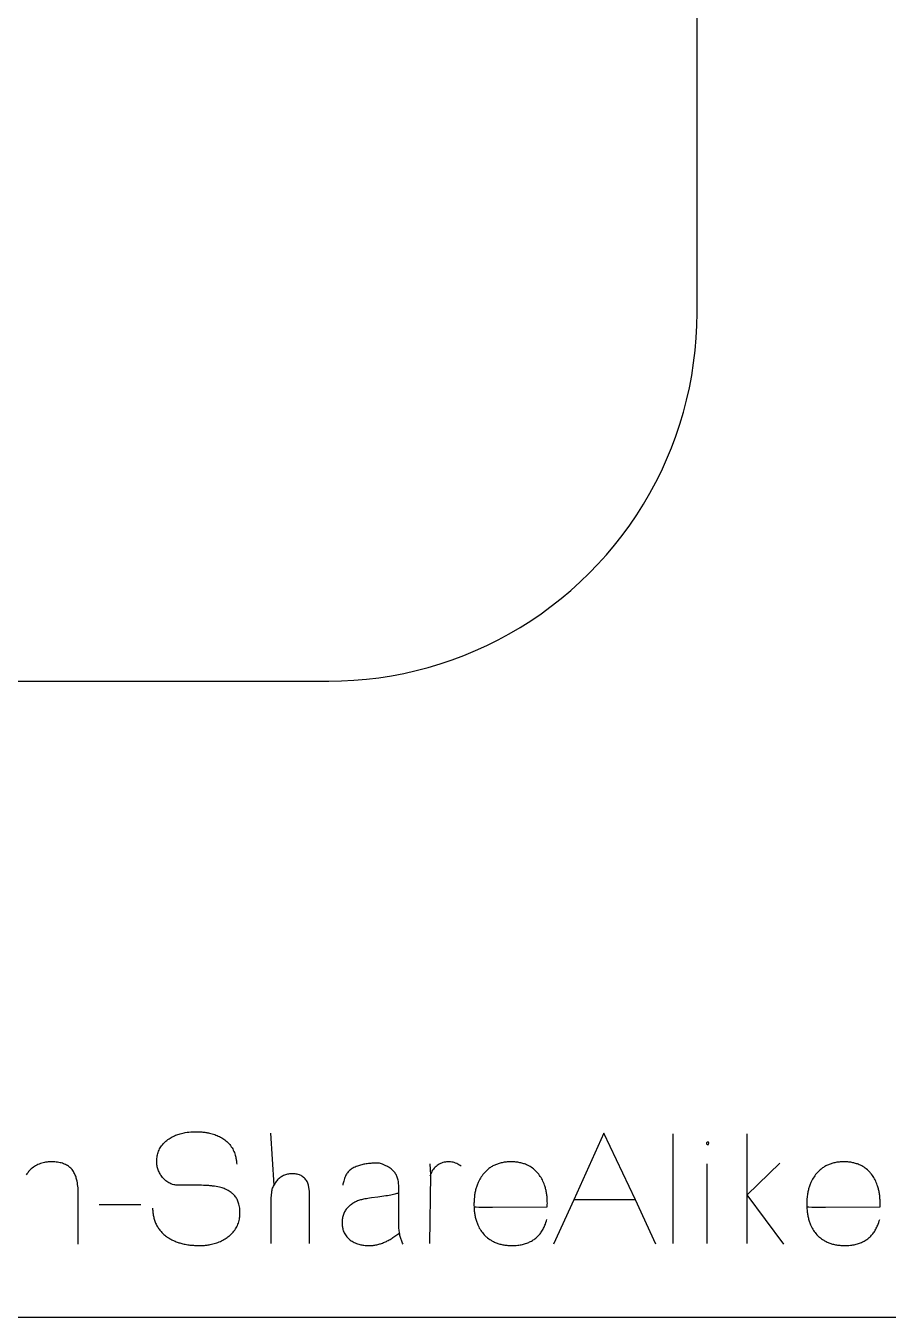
# Model space of a CAD drawing. Extents: x -180 to 180, y -71 to 71.
# Drawn here: x 111.65 to 135.07, y -70.86 to -35.8 of the extents above; entities that cross this region are included whole.
import ezdxf

# ---------------------------------------------------------------- set-up
doc = ezdxf.new("R2010")
doc.units = 0
doc.header["$MEASUREMENT"] = 0
doc.layers.get('0').update_dxf_attribs({"linetype": 'CONTINUOUS'})

msp = doc.modelspace()

# ---------------------------------------------------------------- linework, layer by layer
for p, q in [((129.877, -43.588), (129.877, -21.588)), ((129.871, -43.929), (129.877, -43.588)), ((129.854, -44.27), (129.871, -43.929)), ((129.825, -44.611), (129.854, -44.27)), ((129.784, -44.95), (129.825, -44.611)), ((129.732, -45.287), (129.784, -44.95)), ((129.668, -45.623), (129.732, -45.287)), ((129.593, -45.956), (129.668, -45.623)), ((129.506, -46.286), (129.593, -45.956)), ((129.3, -46.937), (129.408, -46.613)), ((129.408, -46.613), (129.506, -46.286)), ((129.18, -47.256), (129.3, -46.937)), ((129.049, -47.572), (129.18, -47.256)), ((128.908, -47.883), (129.049, -47.572)), ((128.756, -48.189), (128.908, -47.883)), ((128.594, -48.489), (128.756, -48.189)), ((128.421, -48.784), (128.594, -48.489)), ((128.047, -49.355), (128.239, -49.072)), ((128.239, -49.072), (128.421, -48.784)), ((127.845, -49.63), (128.047, -49.355)), ((127.634, -49.899), (127.845, -49.63)), ((127.414, -50.16), (127.634, -49.899)), ((126.948, -50.659), (127.185, -50.413)), ((127.185, -50.413), (127.414, -50.16)), ((126.703, -50.896), (126.948, -50.659)), ((126.188, -51.345), (126.449, -51.125)), ((126.449, -51.125), (126.703, -50.896)), ((125.919, -51.556), (126.188, -51.345)), ((125.362, -51.95), (125.644, -51.758)), ((125.644, -51.758), (125.919, -51.556)), ((124.778, -52.305), (125.073, -52.132)), ((125.073, -52.132), (125.362, -51.95)), ((124.172, -52.619), (124.478, -52.467)), ((124.478, -52.467), (124.778, -52.305)), ((123.226, -53.011), (123.546, -52.891)), ((123.546, -52.891), (123.861, -52.76)), ((123.861, -52.76), (124.172, -52.619)), ((122.245, -53.304), (122.575, -53.217)), ((122.575, -53.217), (122.902, -53.119)), ((122.902, -53.119), (123.226, -53.011)), ((-15.912, -53.588), (119.877, -53.588)), ((119.877, -53.588), (120.218, -53.582)), ((120.218, -53.582), (120.559, -53.565)), ((120.559, -53.565), (120.9, -53.536)), ((120.9, -53.536), (121.239, -53.495)), ((121.239, -53.495), (121.576, -53.443)), ((121.576, -53.443), (121.912, -53.379)), ((121.912, -53.379), (122.245, -53.304)), ((115.715, -65.921), (115.746, -65.909)), ((115.746, -65.909), (115.778, -65.897)), ((115.778, -65.897), (115.81, -65.886)), ((115.81, -65.886), (115.843, -65.876)), ((115.843, -65.876), (115.876, -65.867)), ((115.876, -65.867), (115.91, -65.859)), ((115.91, -65.859), (115.945, -65.851)), ((115.945, -65.851), (115.98, -65.845)), ((115.98, -65.845), (116.028, -65.837)), ((116.028, -65.837), (116.076, -65.831)), ((116.076, -65.831), (116.126, -65.827)), ((116.126, -65.827), (116.177, -65.824)), ((116.177, -65.824), (116.203, -65.823)), ((116.203, -65.823), (116.229, -65.822)), ((116.229, -65.822), (116.255, -65.822)), ((116.255, -65.822), (116.285, -65.822)), ((116.285, -65.822), (116.314, -65.823)), ((116.314, -65.823), (116.343, -65.824)), ((116.343, -65.824), (116.372, -65.825)), ((116.372, -65.825), (116.4, -65.827)), ((116.4, -65.827), (116.428, -65.829)), ((116.428, -65.829), (116.455, -65.832)), ((116.455, -65.832), (116.482, -65.835)), ((116.482, -65.835), (116.509, -65.838)), ((116.509, -65.838), (116.536, -65.842)), ((116.536, -65.842), (116.562, -65.846)), ((116.562, -65.846), (116.587, -65.851)), ((116.587, -65.851), (116.613, -65.856)), ((116.613, -65.856), (116.638, -65.861)), ((116.638, -65.861), (116.674, -65.87)), ((116.674, -65.87), (116.71, -65.879)), ((116.71, -65.879), (116.745, -65.89)), ((116.745, -65.89), (116.78, -65.901)), ((116.78, -65.901), (116.813, -65.913)), ((116.813, -65.913), (116.846, -65.927)), ((118.39, -67.273), (118.301, -65.859)), ((127.348, -65.859), (126.534, -67.669)), ((128.204, -67.669), (127.348, -65.859)), ((129.219, -65.877), (129.221, -68.859)), ((131.237, -67.536), (131.241, -65.877)), ((115.284, -66.291), (115.3, -66.262)), ((115.3, -66.262), (115.318, -66.234)), ((115.318, -66.234), (115.337, -66.206)), ((115.337, -66.206), (115.357, -66.179)), ((115.357, -66.179), (115.379, -66.153)), ((115.379, -66.153), (115.402, -66.128)), ((115.402, -66.128), (115.427, -66.104)), ((115.427, -66.104), (115.453, -66.08)), ((115.453, -66.08), (115.481, -66.057)), ((115.481, -66.057), (115.51, -66.035)), ((115.51, -66.035), (115.541, -66.014)), ((115.541, -66.014), (115.569, -65.996)), ((115.569, -65.996), (115.597, -65.979)), ((115.597, -65.979), (115.625, -65.964)), ((115.625, -65.964), (115.655, -65.949)), ((115.655, -65.949), (115.685, -65.934)), ((115.685, -65.934), (115.715, -65.921)), ((116.846, -65.927), (116.877, -65.941)), ((116.877, -65.941), (116.908, -65.956)), ((116.908, -65.956), (116.938, -65.971)), ((116.938, -65.971), (116.968, -65.988)), ((116.968, -65.988), (116.996, -66.006)), ((116.996, -66.006), (117.024, -66.024)), ((117.024, -66.024), (117.055, -66.046)), ((117.055, -66.046), (117.084, -66.069)), ((117.084, -66.069), (117.112, -66.093)), ((117.112, -66.093), (117.138, -66.119)), ((117.138, -66.119), (117.163, -66.145)), ((117.163, -66.145), (117.187, -66.172)), ((117.187, -66.172), (117.209, -66.2)), ((117.209, -66.2), (117.23, -66.229)), ((117.23, -66.229), (117.249, -66.259)), ((117.249, -66.259), (117.268, -66.291)), ((130.155, -66.104), (130.131, -66.123)), ((130.131, -66.123), (130.131, -66.154)), ((130.131, -66.154), (130.155, -66.172)), ((130.184, -66.111), (130.155, -66.104)), ((130.155, -66.172), (130.184, -66.166)), ((130.198, -66.138), (130.184, -66.111)), ((130.184, -66.166), (130.198, -66.138)), ((115.206, -66.624), (115.207, -66.587)), ((115.207, -66.587), (115.21, -66.551)), ((115.21, -66.551), (115.214, -66.516)), ((115.214, -66.516), (115.219, -66.481)), ((115.219, -66.481), (115.226, -66.448)), ((115.226, -66.448), (115.235, -66.415)), ((115.235, -66.415), (115.245, -66.383)), ((115.245, -66.383), (115.257, -66.351)), ((115.257, -66.351), (115.27, -66.321)), ((115.27, -66.321), (115.284, -66.291)), ((117.268, -66.291), (117.284, -66.323)), ((117.284, -66.323), (117.3, -66.356)), ((117.3, -66.356), (117.314, -66.39)), ((117.314, -66.39), (117.326, -66.426)), ((117.326, -66.426), (117.337, -66.462)), ((117.337, -66.462), (117.344, -66.487)), ((117.344, -66.487), (117.35, -66.512)), ((117.35, -66.512), (117.356, -66.537)), ((117.356, -66.537), (117.36, -66.564)), ((117.36, -66.564), (117.365, -66.59)), ((117.365, -66.59), (117.368, -66.617)), ((117.368, -66.617), (117.371, -66.645)), ((111.678, -66.968), (111.663, -66.99)), ((111.694, -66.947), (111.678, -66.968)), ((111.711, -66.926), (111.694, -66.947)), ((111.727, -66.907), (111.711, -66.926)), ((111.744, -66.888), (111.727, -66.907)), ((111.771, -66.86), (111.744, -66.888)), ((111.798, -66.835), (111.771, -66.86)), ((111.826, -66.811), (111.798, -66.835)), ((111.855, -66.788), (111.826, -66.811)), ((111.885, -66.767), (111.855, -66.788)), ((111.916, -66.748), (111.885, -66.767)), ((111.948, -66.731), (111.916, -66.748)), ((111.98, -66.714), (111.948, -66.731)), ((112.014, -66.7), (111.98, -66.714)), ((112.048, -66.687), (112.014, -66.7)), ((112.083, -66.676), (112.048, -66.687)), ((112.12, -66.666), (112.083, -66.676)), ((112.157, -66.658), (112.12, -66.666)), ((112.182, -66.653), (112.157, -66.658)), ((112.207, -66.649), (112.182, -66.653)), ((112.233, -66.646), (112.207, -66.649)), ((112.26, -66.644), (112.233, -66.646)), ((112.286, -66.642), (112.26, -66.644)), ((112.313, -66.641), (112.286, -66.642)), ((112.341, -66.64), (112.313, -66.641)), ((112.367, -66.641), (112.341, -66.64)), ((112.405, -66.642), (112.367, -66.641)), ((112.442, -66.644), (112.405, -66.642)), ((112.478, -66.648), (112.442, -66.644)), ((112.513, -66.652), (112.478, -66.648)), ((112.547, -66.658), (112.513, -66.652)), ((112.58, -66.664), (112.547, -66.658)), ((112.611, -66.672), (112.58, -66.664)), ((112.642, -66.681), (112.611, -66.672)), ((112.671, -66.691), (112.642, -66.681)), ((112.7, -66.702), (112.671, -66.691)), ((112.727, -66.714), (112.7, -66.702)), ((112.753, -66.727), (112.727, -66.714)), ((112.782, -66.743), (112.753, -66.727)), ((112.805, -66.759), (112.782, -66.743)), ((112.828, -66.775), (112.805, -66.759)), ((112.849, -66.793), (112.828, -66.775)), ((112.87, -66.812), (112.849, -66.793)), ((112.889, -66.831), (112.87, -66.812)), ((112.907, -66.852), (112.889, -66.831)), ((112.924, -66.874), (112.907, -66.852)), ((112.941, -66.899), (112.924, -66.874)), ((112.957, -66.926), (112.941, -66.899)), ((112.973, -66.955), (112.957, -66.926)), ((112.984, -66.978), (112.973, -66.955)), ((115.206, -66.659), (115.206, -66.624)), ((115.207, -66.688), (115.206, -66.659)), ((115.21, -66.718), (115.207, -66.688)), ((115.215, -66.747), (115.21, -66.718)), ((115.22, -66.775), (115.215, -66.747)), ((115.227, -66.804), (115.22, -66.775)), ((115.235, -66.832), (115.227, -66.804)), ((115.244, -66.859), (115.235, -66.832)), ((115.255, -66.886), (115.244, -66.859)), ((115.267, -66.913), (115.255, -66.886)), ((115.28, -66.939), (115.267, -66.913)), ((115.294, -66.965), (115.28, -66.939)), ((115.31, -66.991), (115.294, -66.965)), ((117.371, -66.645), (117.374, -66.672)), ((117.374, -66.672), (117.375, -66.701)), ((118.809, -66.97), (118.782, -66.974)), ((118.836, -66.968), (118.809, -66.97)), ((118.862, -66.966), (118.836, -66.968)), ((118.888, -66.966), (118.862, -66.966)), ((118.914, -66.967), (118.888, -66.966)), ((118.94, -66.968), (118.914, -66.967)), ((118.967, -66.971), (118.94, -66.968)), ((118.993, -66.975), (118.967, -66.971)), ((120.369, -66.956), (120.355, -66.979)), ((120.384, -66.935), (120.369, -66.956)), ((120.401, -66.914), (120.384, -66.935)), ((120.419, -66.894), (120.401, -66.914)), ((120.44, -66.875), (120.419, -66.894)), ((120.462, -66.856), (120.44, -66.875)), ((120.487, -66.838), (120.462, -66.856)), ((120.508, -66.824), (120.487, -66.838)), ((120.531, -66.811), (120.508, -66.824)), ((120.56, -66.795), (120.531, -66.811)), ((120.591, -66.781), (120.56, -66.795)), ((120.624, -66.767), (120.591, -66.781)), ((120.658, -66.754), (120.624, -66.767)), ((120.686, -66.745), (120.658, -66.754)), ((120.713, -66.736), (120.686, -66.745)), ((120.741, -66.728), (120.713, -66.736)), ((120.77, -66.72), (120.741, -66.728)), ((120.799, -66.713), (120.77, -66.72)), ((120.828, -66.707), (120.799, -66.713)), ((120.858, -66.701), (120.828, -66.707)), ((120.889, -66.696), (120.858, -66.701)), ((120.92, -66.692), (120.889, -66.696)), ((120.951, -66.688), (120.92, -66.692)), ((120.983, -66.684), (120.951, -66.688)), ((121.015, -66.682), (120.983, -66.684)), ((121.048, -66.679), (121.015, -66.682)), ((121.081, -66.678), (121.048, -66.679)), ((121.114, -66.677), (121.081, -66.678)), ((121.148, -66.677), (121.114, -66.677)), ((121.197, -66.677), (121.148, -66.677)), ((121.227, -66.679), (121.197, -66.677)), ((121.256, -66.681), (121.227, -66.679)), ((121.282, -66.686), (121.256, -66.681)), ((121.306, -66.696), (121.282, -66.686)), ((121.331, -66.707), (121.306, -66.696)), ((121.392, -66.734), (121.331, -66.707)), ((121.421, -66.745), (121.392, -66.734)), ((121.448, -66.757), (121.421, -66.745)), ((121.474, -66.77), (121.448, -66.757)), ((121.499, -66.784), (121.474, -66.77)), ((121.523, -66.799), (121.499, -66.784)), ((121.546, -66.814), (121.523, -66.799)), ((121.568, -66.83), (121.546, -66.814)), ((121.588, -66.847), (121.568, -66.83)), ((121.608, -66.865), (121.588, -66.847)), ((121.626, -66.883), (121.608, -66.865)), ((121.644, -66.902), (121.626, -66.883)), ((121.66, -66.922), (121.644, -66.902)), ((121.675, -66.943), (121.66, -66.922)), ((121.69, -66.965), (121.675, -66.943)), ((121.703, -66.987), (121.69, -66.965)), ((122.619, -66.698), (122.634, -66.992)), ((122.646, -66.959), (122.634, -66.992)), ((122.661, -66.928), (122.646, -66.959)), ((122.678, -66.897), (122.661, -66.928)), ((122.696, -66.867), (122.678, -66.897)), ((122.717, -66.839), (122.696, -66.867)), ((122.74, -66.812), (122.717, -66.839)), ((122.764, -66.787), (122.74, -66.812)), ((122.79, -66.764), (122.764, -66.787)), ((122.818, -66.742), (122.79, -66.764)), ((122.846, -66.722), (122.818, -66.742)), ((122.876, -66.704), (122.846, -66.722)), ((122.908, -66.688), (122.876, -66.704)), ((122.94, -66.675), (122.908, -66.688)), ((122.973, -66.663), (122.94, -66.675)), ((123.007, -66.654), (122.973, -66.663)), ((123.041, -66.647), (123.007, -66.654)), ((123.076, -66.642), (123.041, -66.647)), ((123.111, -66.639), (123.076, -66.642)), ((123.146, -66.639), (123.111, -66.639)), ((123.181, -66.641), (123.146, -66.639)), ((123.215, -66.646), (123.181, -66.641)), ((123.25, -66.653), (123.215, -66.646)), ((123.284, -66.662), (123.25, -66.653)), ((123.317, -66.673), (123.284, -66.662)), ((123.349, -66.687), (123.317, -66.673)), ((123.38, -66.702), (123.349, -66.687)), ((123.411, -66.72), (123.38, -66.702)), ((123.44, -66.74), (123.411, -66.72)), ((123.467, -66.761), (123.44, -66.74)), ((124.076, -66.968), (124.059, -66.988)), ((124.093, -66.947), (124.076, -66.968)), ((124.111, -66.927), (124.093, -66.947)), ((124.129, -66.908), (124.111, -66.927)), ((124.148, -66.89), (124.129, -66.908)), ((124.167, -66.872), (124.148, -66.89)), ((124.186, -66.855), (124.167, -66.872)), ((124.206, -66.838), (124.186, -66.855)), ((124.226, -66.823), (124.206, -66.838)), ((124.247, -66.807), (124.226, -66.823)), ((124.268, -66.793), (124.247, -66.807)), ((124.29, -66.779), (124.268, -66.793)), ((124.312, -66.766), (124.29, -66.779)), ((124.334, -66.753), (124.312, -66.766)), ((124.357, -66.741), (124.334, -66.753)), ((124.381, -66.73), (124.357, -66.741)), ((124.405, -66.72), (124.381, -66.73)), ((124.429, -66.71), (124.405, -66.72)), ((124.453, -66.701), (124.429, -66.71)), ((124.478, -66.692), (124.453, -66.701)), ((124.504, -66.684), (124.478, -66.692)), ((124.53, -66.677), (124.504, -66.684)), ((124.556, -66.67), (124.53, -66.677)), ((124.583, -66.664), (124.556, -66.67)), ((124.61, -66.659), (124.583, -66.664)), ((124.638, -66.654), (124.61, -66.659)), ((124.666, -66.65), (124.638, -66.654)), ((124.694, -66.647), (124.666, -66.65)), ((124.723, -66.644), (124.694, -66.647)), ((124.753, -66.642), (124.723, -66.644)), ((124.782, -66.641), (124.753, -66.642)), ((124.813, -66.64), (124.782, -66.641)), ((124.843, -66.64), (124.813, -66.64)), ((124.872, -66.641), (124.843, -66.64)), ((124.901, -66.642), (124.872, -66.641)), ((124.93, -66.644), (124.901, -66.642)), ((124.958, -66.647), (124.93, -66.644)), ((124.986, -66.65), (124.958, -66.647)), ((125.013, -66.654), (124.986, -66.65)), ((125.04, -66.659), (125.013, -66.654)), ((125.067, -66.664), (125.04, -66.659)), ((125.093, -66.67), (125.067, -66.664)), ((125.119, -66.676), (125.093, -66.67)), ((125.144, -66.683), (125.119, -66.676)), ((125.169, -66.691), (125.144, -66.683)), ((125.193, -66.699), (125.169, -66.691)), ((125.217, -66.708), (125.193, -66.699)), ((125.241, -66.718), (125.217, -66.708)), ((125.276, -66.734), (125.241, -66.718)), ((125.309, -66.751), (125.276, -66.734)), ((125.342, -66.769), (125.309, -66.751)), ((125.374, -66.79), (125.342, -66.769)), ((125.405, -66.811), (125.374, -66.79)), ((125.435, -66.834), (125.405, -66.811)), ((125.464, -66.859), (125.435, -66.834)), ((125.483, -66.876), (125.464, -66.859)), ((125.501, -66.893), (125.483, -66.876)), ((125.519, -66.912), (125.501, -66.893)), ((125.537, -66.931), (125.519, -66.912)), ((125.554, -66.95), (125.537, -66.931)), ((125.578, -66.98), (125.554, -66.95)), ((130.152, -68.859), (130.152, -66.698)), ((131.237, -67.536), (132.128, -66.677)), ((133.112, -66.968), (133.096, -66.988)), ((133.129, -66.947), (133.112, -66.968)), ((133.147, -66.927), (133.129, -66.947)), ((133.165, -66.908), (133.147, -66.927)), ((133.184, -66.89), (133.165, -66.908)), ((133.203, -66.872), (133.184, -66.89)), ((133.222, -66.855), (133.203, -66.872)), ((133.242, -66.838), (133.222, -66.855)), ((133.263, -66.823), (133.242, -66.838)), ((133.283, -66.807), (133.263, -66.823)), ((133.305, -66.793), (133.283, -66.807)), ((133.326, -66.779), (133.305, -66.793)), ((133.348, -66.766), (133.326, -66.779)), ((133.371, -66.753), (133.348, -66.766)), ((133.394, -66.741), (133.371, -66.753)), ((133.417, -66.73), (133.394, -66.741)), ((133.441, -66.72), (133.417, -66.73)), ((133.465, -66.71), (133.441, -66.72)), ((133.49, -66.701), (133.465, -66.71)), ((133.515, -66.692), (133.49, -66.701)), ((133.54, -66.684), (133.515, -66.692)), ((133.566, -66.677), (133.54, -66.684)), ((133.593, -66.67), (133.566, -66.677)), ((133.619, -66.664), (133.593, -66.67)), ((133.647, -66.659), (133.619, -66.664)), ((133.674, -66.654), (133.647, -66.659)), ((133.702, -66.65), (133.674, -66.654)), ((133.731, -66.647), (133.702, -66.65)), ((133.76, -66.644), (133.731, -66.647)), ((133.789, -66.642), (133.76, -66.644)), ((133.819, -66.641), (133.789, -66.642)), ((133.849, -66.64), (133.819, -66.641)), ((133.879, -66.64), (133.849, -66.64)), ((133.909, -66.641), (133.879, -66.64)), ((133.938, -66.642), (133.909, -66.641)), ((133.966, -66.644), (133.938, -66.642)), ((133.995, -66.647), (133.966, -66.644)), ((134.022, -66.65), (133.995, -66.647)), ((134.05, -66.654), (134.022, -66.65)), ((134.077, -66.659), (134.05, -66.654)), ((134.103, -66.664), (134.077, -66.659)), ((134.129, -66.67), (134.103, -66.664)), ((134.155, -66.676), (134.129, -66.67)), ((134.18, -66.683), (134.155, -66.676)), ((134.205, -66.691), (134.18, -66.683)), ((134.23, -66.699), (134.205, -66.691)), ((134.254, -66.708), (134.23, -66.699)), ((134.277, -66.718), (134.254, -66.708)), ((134.312, -66.734), (134.277, -66.718)), ((134.346, -66.751), (134.312, -66.734)), ((134.379, -66.769), (134.346, -66.751)), ((134.41, -66.79), (134.379, -66.769)), ((134.441, -66.811), (134.41, -66.79)), ((134.471, -66.834), (134.441, -66.811)), ((134.5, -66.859), (134.471, -66.834)), ((134.519, -66.876), (134.5, -66.859)), ((134.537, -66.893), (134.519, -66.876)), ((134.555, -66.912), (134.537, -66.893)), ((134.573, -66.931), (134.555, -66.912)), ((134.59, -66.95), (134.573, -66.931)), ((134.614, -66.98), (134.59, -66.95)), ((112.994, -67.002), (112.984, -66.978)), ((113.004, -67.028), (112.994, -67.002)), ((113.013, -67.054), (113.004, -67.028)), ((113.021, -67.081), (113.013, -67.054)), ((113.029, -67.11), (113.021, -67.081)), ((113.036, -67.139), (113.029, -67.11)), ((113.042, -67.169), (113.036, -67.139)), ((113.05, -67.212), (113.042, -67.169)), ((113.057, -67.256), (113.05, -67.212)), ((113.062, -67.302), (113.057, -67.256)), ((113.067, -67.35), (113.062, -67.302)), ((115.327, -67.016), (115.31, -66.991)), ((115.346, -67.041), (115.327, -67.016)), ((115.365, -67.065), (115.346, -67.041)), ((115.387, -67.09), (115.365, -67.065)), ((115.409, -67.114), (115.387, -67.09)), ((115.433, -67.136), (115.409, -67.114)), ((115.456, -67.156), (115.433, -67.136)), ((115.48, -67.175), (115.456, -67.156)), ((115.505, -67.192), (115.48, -67.175)), ((115.531, -67.208), (115.505, -67.192)), ((115.556, -67.222), (115.531, -67.208)), ((115.583, -67.235), (115.556, -67.222)), ((115.61, -67.245), (115.583, -67.235)), ((115.637, -67.255), (115.61, -67.245)), ((115.666, -67.262), (115.637, -67.255)), ((115.694, -67.268), (115.666, -67.262)), ((115.724, -67.273), (115.694, -67.268)), ((115.753, -67.276), (115.724, -67.273)), ((115.784, -67.277), (115.753, -67.276)), ((116.417, -67.277), (115.784, -67.277)), ((116.477, -67.279), (116.417, -67.277)), ((116.506, -67.28), (116.477, -67.279)), ((116.535, -67.281), (116.506, -67.28)), ((116.563, -67.283), (116.535, -67.281)), ((116.591, -67.285), (116.563, -67.283)), ((116.618, -67.287), (116.591, -67.285)), ((116.645, -67.289), (116.618, -67.287)), ((116.671, -67.291), (116.645, -67.289)), ((116.697, -67.294), (116.671, -67.291)), ((116.722, -67.297), (116.697, -67.294)), ((116.771, -67.304), (116.722, -67.297)), ((116.819, -67.312), (116.771, -67.304)), ((116.864, -67.321), (116.819, -67.312)), ((116.907, -67.33), (116.864, -67.321)), ((118.363, -67.328), (118.376, -67.299)), ((118.376, -67.299), (118.39, -67.273)), ((118.404, -67.247), (118.39, -67.273)), ((118.418, -67.223), (118.404, -67.247)), ((118.433, -67.201), (118.418, -67.223)), ((118.447, -67.179), (118.433, -67.201)), ((118.467, -67.153), (118.447, -67.179)), ((118.488, -67.13), (118.467, -67.153)), ((118.506, -67.111), (118.488, -67.13)), ((118.527, -67.092), (118.506, -67.111)), ((118.549, -67.074), (118.527, -67.092)), ((118.573, -67.058), (118.549, -67.074)), ((118.597, -67.043), (118.573, -67.058)), ((118.621, -67.029), (118.597, -67.043)), ((118.646, -67.016), (118.621, -67.029)), ((118.672, -67.005), (118.646, -67.016)), ((118.699, -66.996), (118.672, -67.005)), ((118.726, -66.987), (118.699, -66.996)), ((118.754, -66.98), (118.726, -66.987)), ((118.782, -66.974), (118.754, -66.98)), ((119.019, -66.98), (118.993, -66.975)), ((119.045, -66.986), (119.019, -66.98)), ((119.077, -66.995), (119.045, -66.986)), ((119.101, -67.004), (119.077, -66.995)), ((119.124, -67.016), (119.101, -67.004)), ((119.148, -67.029), (119.124, -67.016)), ((119.171, -67.045), (119.148, -67.029)), ((119.193, -67.063), (119.171, -67.045)), ((119.216, -67.083), (119.193, -67.063)), ((119.237, -67.105), (119.216, -67.083)), ((119.257, -67.127), (119.237, -67.105)), ((119.274, -67.151), (119.257, -67.127)), ((119.287, -67.173), (119.274, -67.151)), ((119.298, -67.197), (119.287, -67.173)), ((119.308, -67.221), (119.298, -67.197)), ((119.315, -67.247), (119.308, -67.221)), ((119.322, -67.274), (119.315, -67.247)), ((119.355, -67.449), (119.322, -67.274)), ((120.262, -67.244), (120.256, -67.272)), ((120.268, -67.217), (120.262, -67.244)), ((120.275, -67.19), (120.268, -67.217)), ((120.282, -67.164), (120.275, -67.19)), ((120.293, -67.128), (120.282, -67.164)), ((120.304, -67.094), (120.293, -67.128)), ((120.316, -67.062), (120.304, -67.094)), ((120.328, -67.032), (120.316, -67.062)), ((120.341, -67.004), (120.328, -67.032)), ((120.355, -66.979), (120.341, -67.004)), ((121.715, -67.01), (121.703, -66.987)), ((121.726, -67.034), (121.715, -67.01)), ((121.736, -67.059), (121.726, -67.034)), ((121.744, -67.084), (121.736, -67.059)), ((121.752, -67.11), (121.744, -67.084)), ((121.759, -67.137), (121.752, -67.11)), ((121.765, -67.171), (121.759, -67.137)), ((121.769, -67.201), (121.765, -67.171)), ((121.772, -67.236), (121.769, -67.201)), ((121.774, -67.275), (121.772, -67.236)), ((121.776, -67.32), (121.774, -67.275)), ((121.778, -67.37), (121.776, -67.32)), ((122.634, -66.992), (122.615, -68.859)), ((122.634, -66.992), (122.623, -67.026)), ((123.893, -67.3), (123.885, -67.325)), ((123.902, -67.275), (123.893, -67.3)), ((123.911, -67.251), (123.902, -67.275)), ((123.921, -67.227), (123.911, -67.251)), ((123.931, -67.203), (123.921, -67.227)), ((123.942, -67.18), (123.931, -67.203)), ((123.959, -67.146), (123.942, -67.18)), ((123.977, -67.113), (123.959, -67.146)), ((123.996, -67.08), (123.977, -67.113)), ((124.016, -67.049), (123.996, -67.08)), ((124.037, -67.018), (124.016, -67.049)), ((124.059, -66.988), (124.037, -67.018)), ((125.6, -67.009), (125.578, -66.98)), ((125.62, -67.039), (125.6, -67.009)), ((125.64, -67.07), (125.62, -67.039)), ((125.658, -67.101), (125.64, -67.07)), ((125.676, -67.133), (125.658, -67.101)), ((125.692, -67.167), (125.676, -67.133)), ((125.707, -67.2), (125.692, -67.167)), ((125.721, -67.235), (125.707, -67.2)), ((125.735, -67.271), (125.721, -67.235)), ((125.743, -67.295), (125.735, -67.271)), ((125.751, -67.319), (125.743, -67.295)), ((125.758, -67.344), (125.751, -67.319)), ((132.929, -67.3), (132.921, -67.325)), ((132.938, -67.275), (132.929, -67.3)), ((132.947, -67.251), (132.938, -67.275)), ((132.957, -67.227), (132.947, -67.251)), ((132.967, -67.203), (132.957, -67.227)), ((132.978, -67.18), (132.967, -67.203)), ((132.995, -67.146), (132.978, -67.18)), ((133.013, -67.113), (132.995, -67.146)), ((133.032, -67.08), (133.013, -67.113)), ((133.052, -67.049), (133.032, -67.08)), ((133.073, -67.018), (133.052, -67.049)), ((133.096, -66.988), (133.073, -67.018)), ((134.636, -67.009), (134.614, -66.98)), ((134.657, -67.039), (134.636, -67.009)), ((134.676, -67.07), (134.657, -67.039)), ((134.695, -67.101), (134.676, -67.07)), ((134.712, -67.133), (134.695, -67.101)), ((134.728, -67.167), (134.712, -67.133)), ((134.744, -67.2), (134.728, -67.167)), ((134.758, -67.235), (134.744, -67.2)), ((134.771, -67.271), (134.758, -67.235)), ((134.779, -67.295), (134.771, -67.271)), ((134.787, -67.319), (134.779, -67.295)), ((134.794, -67.344), (134.787, -67.319)), ((113.07, -67.4), (113.067, -67.35)), ((113.071, -67.425), (113.07, -67.4)), ((113.072, -67.451), (113.071, -67.425)), ((113.073, -67.478), (113.072, -67.451)), ((113.073, -67.505), (113.073, -67.478)), ((113.073, -68.877), (113.073, -67.505)), ((116.949, -67.341), (116.907, -67.33)), ((116.979, -67.35), (116.949, -67.341)), ((117.007, -67.359), (116.979, -67.35)), ((117.035, -67.369), (117.007, -67.359)), ((117.062, -67.379), (117.035, -67.369)), ((117.087, -67.39), (117.062, -67.379)), ((117.111, -67.401), (117.087, -67.39)), ((117.144, -67.418), (117.111, -67.401)), ((117.175, -67.436), (117.144, -67.418)), ((117.199, -67.452), (117.175, -67.436)), ((117.223, -67.469), (117.199, -67.452)), ((117.245, -67.487), (117.223, -67.469)), ((117.266, -67.505), (117.245, -67.487)), ((117.287, -67.524), (117.266, -67.505)), ((117.306, -67.544), (117.287, -67.524)), ((117.324, -67.565), (117.306, -67.544)), ((117.341, -67.587), (117.324, -67.565)), ((117.357, -67.609), (117.341, -67.587)), ((117.371, -67.632), (117.357, -67.609)), ((117.385, -67.656), (117.371, -67.632)), ((117.398, -67.681), (117.385, -67.656)), ((118.31, -68.859), (118.311, -67.628)), ((118.311, -67.628), (118.326, -67.464)), ((118.326, -67.464), (118.329, -67.438)), ((118.329, -67.438), (118.335, -67.409)), ((118.335, -67.409), (118.343, -67.38)), ((118.343, -67.38), (118.352, -67.353)), ((118.352, -67.353), (118.363, -67.328)), ((119.355, -68.859), (119.355, -67.449)), ((120.762, -67.669), (120.735, -67.677)), ((120.791, -67.662), (120.762, -67.669)), ((120.823, -67.655), (120.791, -67.662)), ((120.858, -67.648), (120.823, -67.655)), ((120.897, -67.641), (120.858, -67.648)), ((120.94, -67.634), (120.897, -67.641)), ((120.985, -67.628), (120.94, -67.634)), ((121.035, -67.621), (120.985, -67.628)), ((121.209, -67.599), (121.035, -67.621)), ((121.321, -67.583), (121.209, -67.599)), ((121.423, -67.568), (121.321, -67.583)), ((121.47, -67.56), (121.423, -67.568)), ((121.515, -67.552), (121.47, -67.56)), ((121.557, -67.545), (121.515, -67.552)), ((121.596, -67.537), (121.557, -67.545)), ((121.633, -67.529), (121.596, -67.537)), ((121.667, -67.521), (121.633, -67.529)), ((121.699, -67.513), (121.667, -67.521)), ((121.728, -67.505), (121.699, -67.513)), ((121.755, -67.497), (121.728, -67.505)), ((121.779, -67.484), (121.755, -67.497)), ((121.779, -67.424), (121.778, -67.37)), ((121.779, -67.484), (121.779, -67.424)), ((121.782, -68.45), (121.779, -67.484)), ((123.823, -67.672), (123.821, -67.702)), ((123.825, -67.642), (123.823, -67.672)), ((123.829, -67.598), (123.825, -67.642)), ((123.832, -67.569), (123.829, -67.598)), ((123.836, -67.54), (123.832, -67.569)), ((123.841, -67.512), (123.836, -67.54)), ((123.846, -67.484), (123.841, -67.512)), ((123.851, -67.457), (123.846, -67.484)), ((123.857, -67.43), (123.851, -67.457)), ((123.863, -67.403), (123.857, -67.43)), ((123.87, -67.377), (123.863, -67.403)), ((123.877, -67.351), (123.87, -67.377)), ((123.885, -67.325), (123.877, -67.351)), ((125.765, -67.37), (125.758, -67.344)), ((125.771, -67.395), (125.765, -67.37)), ((125.777, -67.421), (125.771, -67.395)), ((125.782, -67.448), (125.777, -67.421)), ((125.787, -67.474), (125.782, -67.448)), ((125.792, -67.501), (125.787, -67.474)), ((125.796, -67.529), (125.792, -67.501)), ((125.799, -67.557), (125.796, -67.529)), ((125.802, -67.585), (125.799, -67.557)), ((125.805, -67.613), (125.802, -67.585)), ((125.807, -67.642), (125.805, -67.613)), ((125.809, -67.671), (125.807, -67.642)), ((125.81, -67.701), (125.809, -67.671)), ((126.534, -67.669), (125.982, -68.877)), ((128.204, -67.669), (126.534, -67.669)), ((128.761, -68.877), (128.204, -67.669)), ((131.241, -68.859), (131.237, -67.536)), ((132.228, -68.877), (131.237, -67.536)), ((132.859, -67.672), (132.857, -67.702)), ((132.861, -67.642), (132.859, -67.672)), ((132.865, -67.598), (132.861, -67.642)), ((132.869, -67.569), (132.865, -67.598)), ((132.873, -67.54), (132.869, -67.569)), ((132.877, -67.512), (132.873, -67.54)), ((132.882, -67.484), (132.877, -67.512)), ((132.887, -67.457), (132.882, -67.484)), ((132.893, -67.43), (132.887, -67.457)), ((132.899, -67.403), (132.893, -67.43)), ((132.906, -67.377), (132.899, -67.403)), ((132.913, -67.351), (132.906, -67.377)), ((132.921, -67.325), (132.913, -67.351)), ((134.801, -67.37), (134.794, -67.344)), ((134.807, -67.395), (134.801, -67.37)), ((134.813, -67.421), (134.807, -67.395)), ((134.819, -67.448), (134.813, -67.421)), ((134.824, -67.474), (134.819, -67.448)), ((134.828, -67.501), (134.824, -67.474)), ((134.832, -67.529), (134.828, -67.501)), ((134.835, -67.557), (134.832, -67.529)), ((134.839, -67.585), (134.835, -67.557)), ((134.841, -67.613), (134.839, -67.585)), ((134.843, -67.642), (134.841, -67.613)), ((134.845, -67.671), (134.843, -67.642)), ((134.846, -67.701), (134.845, -67.671)), ((114.772, -67.804), (113.637, -67.804)), ((115.092, -67.902), (115.093, -67.934)), ((115.093, -67.934), (115.095, -67.966)), ((115.095, -67.966), (115.098, -67.997)), ((115.098, -67.997), (115.101, -68.027)), ((117.409, -67.707), (117.398, -67.681)), ((117.42, -67.733), (117.409, -67.707)), ((117.429, -67.761), (117.42, -67.733)), ((117.437, -67.789), (117.429, -67.761)), ((117.446, -67.824), (117.437, -67.789)), ((117.453, -67.86), (117.446, -67.824)), ((117.458, -67.897), (117.453, -67.86)), ((117.461, -67.922), (117.458, -67.897)), ((117.463, -67.948), (117.461, -67.922)), ((117.465, -67.974), (117.463, -67.948)), ((117.465, -68.001), (117.465, -67.974)), ((117.465, -68.029), (117.465, -68.001)), ((120.294, -68.02), (120.283, -68.044)), ((120.306, -67.996), (120.294, -68.02)), ((120.319, -67.973), (120.306, -67.996)), ((120.334, -67.951), (120.319, -67.973)), ((120.349, -67.929), (120.334, -67.951)), ((120.366, -67.908), (120.349, -67.929)), ((120.384, -67.888), (120.366, -67.908)), ((120.402, -67.868), (120.384, -67.888)), ((120.423, -67.849), (120.402, -67.868)), ((120.444, -67.83), (120.423, -67.849)), ((120.466, -67.813), (120.444, -67.83)), ((120.489, -67.795), (120.466, -67.813)), ((120.512, -67.78), (120.489, -67.795)), ((120.535, -67.765), (120.512, -67.78)), ((120.558, -67.752), (120.535, -67.765)), ((120.582, -67.739), (120.558, -67.752)), ((120.606, -67.727), (120.582, -67.739)), ((120.631, -67.715), (120.606, -67.727)), ((120.656, -67.704), (120.631, -67.715)), ((120.682, -67.695), (120.656, -67.704)), ((120.708, -67.685), (120.682, -67.695)), ((120.735, -67.677), (120.708, -67.685)), ((123.82, -67.733), (123.819, -67.764)), ((123.819, -67.764), (123.819, -67.795)), ((123.819, -67.795), (123.819, -67.827)), ((123.819, -67.827), (123.825, -67.859)), ((123.821, -67.702), (123.82, -67.733)), ((123.825, -67.859), (123.821, -67.889)), ((123.821, -67.889), (123.823, -67.919)), ((123.823, -67.919), (123.825, -67.949)), ((123.825, -67.859), (123.851, -67.864)), ((123.825, -67.949), (123.828, -67.978)), ((123.828, -67.978), (123.831, -68.007)), ((123.831, -68.007), (123.835, -68.036)), ((123.851, -67.864), (123.876, -67.866)), ((123.876, -67.866), (123.953, -67.868)), ((123.953, -67.868), (124.023, -67.87)), ((124.023, -67.87), (124.326, -67.872)), ((124.326, -67.872), (125.809, -67.859)), ((125.809, -67.859), (125.81, -67.802)), ((125.81, -67.731), (125.81, -67.701)), ((125.811, -67.761), (125.81, -67.731)), ((125.81, -67.802), (125.811, -67.761)), ((132.856, -67.733), (132.855, -67.764)), ((132.855, -67.764), (132.855, -67.795)), ((132.855, -67.795), (132.855, -67.827)), ((132.855, -67.827), (132.861, -67.859)), ((132.857, -67.702), (132.856, -67.733)), ((132.861, -67.859), (132.857, -67.889)), ((132.857, -67.889), (132.859, -67.919)), ((132.859, -67.919), (132.862, -67.949)), ((132.861, -67.859), (132.887, -67.864)), ((132.862, -67.949), (132.864, -67.978)), ((132.864, -67.978), (132.868, -68.007)), ((132.868, -68.007), (132.871, -68.036)), ((132.887, -67.864), (132.913, -67.866)), ((132.913, -67.866), (132.989, -67.868)), ((132.989, -67.868), (133.06, -67.87)), ((133.06, -67.87), (133.362, -67.872)), ((133.362, -67.872), (134.845, -67.859)), ((134.845, -67.859), (134.846, -67.802)), ((134.847, -67.731), (134.846, -67.701)), ((134.846, -67.802), (134.847, -67.761)), ((134.847, -67.761), (134.847, -67.731)), ((115.101, -68.027), (115.105, -68.057)), ((115.105, -68.057), (115.11, -68.087)), ((115.11, -68.087), (115.116, -68.116)), ((115.116, -68.116), (115.122, -68.145)), ((115.122, -68.145), (115.129, -68.173)), ((115.129, -68.173), (115.137, -68.201)), ((115.137, -68.201), (115.145, -68.228)), ((115.145, -68.228), (115.154, -68.254)), ((115.154, -68.254), (115.164, -68.28)), ((115.164, -68.28), (115.175, -68.306)), ((115.175, -68.306), (115.186, -68.331)), ((115.186, -68.331), (115.198, -68.356)), ((115.198, -68.356), (115.211, -68.38)), ((117.379, -68.402), (117.394, -68.37)), ((117.394, -68.37), (117.408, -68.336)), ((117.408, -68.336), (117.421, -68.303)), ((117.421, -68.303), (117.431, -68.268)), ((117.431, -68.268), (117.441, -68.232)), ((117.441, -68.232), (117.449, -68.196)), ((117.449, -68.196), (117.455, -68.159)), ((117.455, -68.159), (117.459, -68.133)), ((117.459, -68.133), (117.461, -68.108)), ((117.461, -68.108), (117.463, -68.082)), ((117.463, -68.082), (117.465, -68.055)), ((117.465, -68.055), (117.465, -68.029)), ((120.238, -68.262), (120.237, -68.292)), ((120.237, -68.292), (120.238, -68.321)), ((120.239, -68.233), (120.238, -68.262)), ((120.238, -68.321), (120.239, -68.348)), ((120.242, -68.204), (120.239, -68.233)), ((120.239, -68.348), (120.241, -68.376)), ((120.246, -68.176), (120.242, -68.204)), ((120.251, -68.148), (120.246, -68.176)), ((120.258, -68.121), (120.251, -68.148)), ((120.265, -68.095), (120.258, -68.121)), ((120.274, -68.069), (120.265, -68.095)), ((120.283, -68.044), (120.274, -68.069)), ((123.835, -68.036), (123.839, -68.064)), ((123.839, -68.064), (123.844, -68.092)), ((123.844, -68.092), (123.849, -68.119)), ((123.849, -68.119), (123.855, -68.146)), ((123.855, -68.146), (123.861, -68.173)), ((123.861, -68.173), (123.868, -68.199)), ((123.868, -68.199), (123.876, -68.225)), ((123.876, -68.225), (123.883, -68.25)), ((123.883, -68.25), (123.892, -68.275)), ((123.892, -68.275), (123.901, -68.3)), ((123.901, -68.3), (123.91, -68.324)), ((123.91, -68.324), (123.92, -68.347)), ((123.92, -68.347), (123.93, -68.371)), ((123.93, -68.371), (123.947, -68.405)), ((125.734, -68.388), (125.746, -68.359)), ((125.746, -68.359), (125.758, -68.33)), ((125.758, -68.33), (125.773, -68.289)), ((125.773, -68.289), (125.786, -68.246)), ((125.786, -68.246), (125.798, -68.203)), ((132.871, -68.036), (132.876, -68.064)), ((132.876, -68.064), (132.88, -68.092)), ((132.88, -68.092), (132.886, -68.119)), ((132.886, -68.119), (132.892, -68.146)), ((132.892, -68.146), (132.898, -68.173)), ((132.898, -68.173), (132.905, -68.199)), ((132.905, -68.199), (132.912, -68.225)), ((132.912, -68.225), (132.92, -68.25)), ((132.92, -68.25), (132.928, -68.275)), ((132.928, -68.275), (132.937, -68.3)), ((132.937, -68.3), (132.946, -68.324)), ((132.946, -68.324), (132.956, -68.347)), ((132.956, -68.347), (132.966, -68.371)), ((132.966, -68.371), (132.983, -68.405)), ((134.77, -68.388), (134.783, -68.359)), ((134.783, -68.359), (134.794, -68.33)), ((134.794, -68.33), (134.809, -68.289)), ((134.809, -68.289), (134.822, -68.246)), ((134.822, -68.246), (134.835, -68.203)), ((115.211, -68.38), (115.225, -68.404)), ((115.225, -68.404), (115.239, -68.427)), ((115.239, -68.427), (115.254, -68.45)), ((115.254, -68.45), (115.27, -68.472)), ((115.27, -68.472), (115.286, -68.493)), ((115.286, -68.493), (115.303, -68.515)), ((115.303, -68.515), (115.321, -68.535)), ((115.321, -68.535), (115.34, -68.555)), ((115.34, -68.555), (115.359, -68.575)), ((115.359, -68.575), (115.379, -68.594)), ((115.379, -68.594), (115.4, -68.613)), ((115.4, -68.613), (115.421, -68.631)), ((115.421, -68.631), (115.444, -68.649)), ((115.444, -68.649), (115.467, -68.666)), ((115.467, -68.666), (115.49, -68.683)), ((115.49, -68.683), (115.522, -68.704)), ((115.522, -68.704), (115.544, -68.717)), ((115.544, -68.717), (115.566, -68.73)), ((117.059, -68.733), (117.089, -68.714)), ((117.089, -68.714), (117.118, -68.694)), ((117.118, -68.694), (117.139, -68.679)), ((117.139, -68.679), (117.16, -68.663)), ((117.16, -68.663), (117.18, -68.647)), ((117.18, -68.647), (117.199, -68.63)), ((117.199, -68.63), (117.227, -68.604)), ((117.227, -68.604), (117.253, -68.578)), ((117.253, -68.578), (117.278, -68.551)), ((117.278, -68.551), (117.301, -68.523)), ((117.301, -68.523), (117.323, -68.494)), ((117.323, -68.494), (117.343, -68.464)), ((117.343, -68.464), (117.361, -68.433)), ((117.361, -68.433), (117.379, -68.402)), ((120.241, -68.376), (120.245, -68.402)), ((120.245, -68.402), (120.249, -68.428)), ((120.249, -68.428), (120.255, -68.453)), ((120.255, -68.453), (120.261, -68.478)), ((120.261, -68.478), (120.271, -68.51)), ((120.271, -68.51), (120.283, -68.541)), ((120.283, -68.541), (120.297, -68.571)), ((120.297, -68.571), (120.312, -68.599)), ((120.312, -68.599), (120.329, -68.627)), ((120.329, -68.627), (120.348, -68.653)), ((120.348, -68.653), (120.368, -68.679)), ((120.368, -68.679), (120.391, -68.703)), ((120.391, -68.703), (120.415, -68.726)), ((121.567, -68.731), (121.593, -68.714)), ((121.593, -68.714), (121.619, -68.697)), ((121.619, -68.697), (121.645, -68.68)), ((121.645, -68.68), (121.671, -68.662)), ((121.671, -68.662), (121.696, -68.643)), ((121.696, -68.643), (121.722, -68.623)), ((121.722, -68.623), (121.748, -68.603)), ((121.748, -68.603), (121.797, -68.578)), ((121.785, -68.483), (121.782, -68.45)), ((121.789, -68.516), (121.785, -68.483)), ((121.793, -68.547), (121.789, -68.516)), ((121.797, -68.578), (121.793, -68.547)), ((121.803, -68.608), (121.797, -68.578)), ((121.809, -68.637), (121.803, -68.608)), ((121.815, -68.666), (121.809, -68.637)), ((121.822, -68.693), (121.815, -68.666)), ((121.83, -68.72), (121.822, -68.693)), ((121.838, -68.746), (121.83, -68.72)), ((123.947, -68.405), (123.964, -68.438)), ((123.964, -68.438), (123.983, -68.47)), ((123.983, -68.47), (124.003, -68.502)), ((124.003, -68.502), (124.024, -68.532)), ((124.024, -68.532), (124.046, -68.562)), ((124.046, -68.562), (124.069, -68.59)), ((124.069, -68.59), (124.094, -68.619)), ((124.094, -68.619), (124.112, -68.638)), ((124.112, -68.638), (124.131, -68.656)), ((124.131, -68.656), (124.149, -68.673)), ((124.149, -68.673), (124.168, -68.69)), ((124.168, -68.69), (124.188, -68.706)), ((124.188, -68.706), (124.218, -68.729)), ((125.474, -68.73), (125.495, -68.713)), ((125.495, -68.713), (125.517, -68.695)), ((125.517, -68.695), (125.537, -68.676)), ((125.537, -68.676), (125.557, -68.656)), ((125.557, -68.656), (125.576, -68.636)), ((125.576, -68.636), (125.595, -68.614)), ((125.595, -68.614), (125.613, -68.592)), ((125.613, -68.592), (125.63, -68.57)), ((125.63, -68.57), (125.647, -68.546)), ((125.647, -68.546), (125.663, -68.522)), ((125.663, -68.522), (125.678, -68.497)), ((125.678, -68.497), (125.693, -68.471)), ((125.693, -68.471), (125.707, -68.444)), ((125.707, -68.444), (125.721, -68.417)), ((125.721, -68.417), (125.734, -68.388)), ((132.983, -68.405), (133, -68.438)), ((133, -68.438), (133.019, -68.47)), ((133.019, -68.47), (133.039, -68.502)), ((133.039, -68.502), (133.06, -68.532)), ((133.06, -68.532), (133.082, -68.562)), ((133.082, -68.562), (133.105, -68.59)), ((133.105, -68.59), (133.131, -68.619)), ((133.131, -68.619), (133.149, -68.638)), ((133.149, -68.638), (133.167, -68.656)), ((133.167, -68.656), (133.186, -68.673)), ((133.186, -68.673), (133.205, -68.69)), ((133.205, -68.69), (133.224, -68.706)), ((133.224, -68.706), (133.254, -68.729)), ((134.51, -68.73), (134.532, -68.713)), ((134.532, -68.713), (134.553, -68.695)), ((134.553, -68.695), (134.573, -68.676)), ((134.573, -68.676), (134.593, -68.656)), ((134.593, -68.656), (134.612, -68.636)), ((134.612, -68.636), (134.631, -68.614)), ((134.631, -68.614), (134.649, -68.592)), ((134.649, -68.592), (134.666, -68.57)), ((134.666, -68.57), (134.683, -68.546)), ((134.683, -68.546), (134.699, -68.522)), ((134.699, -68.522), (134.715, -68.497)), ((134.715, -68.497), (134.73, -68.471)), ((134.73, -68.471), (134.744, -68.444)), ((134.744, -68.444), (134.757, -68.417)), ((134.757, -68.417), (134.77, -68.388)), ((115.566, -68.73), (115.588, -68.743)), ((115.588, -68.743), (115.611, -68.755)), ((115.611, -68.755), (115.634, -68.767)), ((115.634, -68.767), (115.658, -68.778)), ((115.658, -68.778), (115.682, -68.789)), ((115.682, -68.789), (115.706, -68.799)), ((115.706, -68.799), (115.731, -68.809)), ((115.731, -68.809), (115.757, -68.819)), ((115.757, -68.819), (115.782, -68.828)), ((115.782, -68.828), (115.808, -68.836)), ((115.808, -68.836), (115.835, -68.844)), ((115.835, -68.844), (115.862, -68.852)), ((115.862, -68.852), (115.889, -68.859)), ((115.889, -68.859), (115.917, -68.866)), ((115.917, -68.866), (115.945, -68.872)), ((115.945, -68.872), (115.973, -68.878)), ((115.973, -68.878), (116.017, -68.886)), ((116.017, -68.886), (116.046, -68.891)), ((116.046, -68.891), (116.076, -68.895)), ((116.076, -68.895), (116.106, -68.899)), ((116.106, -68.899), (116.137, -68.902)), ((116.137, -68.902), (116.168, -68.905)), ((116.168, -68.905), (116.199, -68.907)), ((116.199, -68.907), (116.231, -68.91)), ((116.231, -68.91), (116.264, -68.911)), ((116.264, -68.911), (116.296, -68.912)), ((116.296, -68.912), (116.329, -68.913)), ((116.329, -68.913), (116.363, -68.913)), ((116.363, -68.913), (116.391, -68.913)), ((116.391, -68.913), (116.418, -68.912)), ((116.418, -68.912), (116.446, -68.911)), ((116.446, -68.911), (116.473, -68.91)), ((116.473, -68.91), (116.499, -68.908)), ((116.499, -68.908), (116.526, -68.905)), ((116.526, -68.905), (116.552, -68.903)), ((116.552, -68.903), (116.578, -68.899)), ((116.578, -68.899), (116.604, -68.896)), ((116.604, -68.896), (116.629, -68.892)), ((116.629, -68.892), (116.654, -68.887)), ((116.654, -68.887), (116.691, -68.88)), ((116.691, -68.88), (116.728, -68.871)), ((116.728, -68.871), (116.763, -68.862)), ((116.763, -68.862), (116.799, -68.851)), ((116.799, -68.851), (116.833, -68.84)), ((116.833, -68.84), (116.867, -68.828)), ((116.867, -68.828), (116.901, -68.814)), ((116.901, -68.814), (116.934, -68.8)), ((116.934, -68.8), (116.966, -68.785)), ((116.966, -68.785), (116.998, -68.769)), ((116.998, -68.769), (117.029, -68.752)), ((117.029, -68.752), (117.059, -68.733)), ((120.415, -68.726), (120.44, -68.748)), ((120.44, -68.748), (120.461, -68.764)), ((120.461, -68.764), (120.486, -68.782)), ((120.486, -68.782), (120.513, -68.799)), ((120.513, -68.799), (120.54, -68.815)), ((120.54, -68.815), (120.568, -68.829)), ((120.568, -68.829), (120.597, -68.843)), ((120.597, -68.843), (120.627, -68.855)), ((120.627, -68.855), (120.658, -68.866)), ((120.658, -68.866), (120.689, -68.876)), ((120.689, -68.876), (120.722, -68.885)), ((120.722, -68.885), (120.747, -68.89)), ((120.747, -68.89), (120.773, -68.895)), ((120.773, -68.895), (120.799, -68.9)), ((120.799, -68.9), (120.825, -68.904)), ((120.825, -68.904), (120.861, -68.908)), ((120.861, -68.908), (120.899, -68.911)), ((120.899, -68.911), (120.937, -68.913)), ((120.937, -68.913), (120.976, -68.913)), ((120.976, -68.913), (121.001, -68.913)), ((121.001, -68.913), (121.027, -68.912)), ((121.027, -68.912), (121.053, -68.91)), ((121.053, -68.91), (121.078, -68.908)), ((121.078, -68.908), (121.104, -68.904)), ((121.104, -68.904), (121.13, -68.901)), ((121.13, -68.901), (121.156, -68.896)), ((121.156, -68.896), (121.181, -68.891)), ((121.181, -68.891), (121.207, -68.885)), ((121.207, -68.885), (121.233, -68.879)), ((121.233, -68.879), (121.258, -68.871)), ((121.258, -68.871), (121.284, -68.863)), ((121.284, -68.863), (121.31, -68.855)), ((121.31, -68.855), (121.336, -68.845)), ((121.336, -68.845), (121.361, -68.835)), ((121.361, -68.835), (121.387, -68.825)), ((121.387, -68.825), (121.413, -68.813)), ((121.413, -68.813), (121.439, -68.801)), ((121.439, -68.801), (121.464, -68.789)), ((121.464, -68.789), (121.49, -68.775)), ((121.49, -68.775), (121.516, -68.761)), ((121.516, -68.761), (121.542, -68.746)), ((121.542, -68.746), (121.567, -68.731)), ((121.847, -68.772), (121.838, -68.746)), ((121.857, -68.797), (121.847, -68.772)), ((121.867, -68.82), (121.857, -68.797)), ((121.881, -68.849), (121.867, -68.82)), ((121.895, -68.877), (121.881, -68.849)), ((124.218, -68.729), (124.249, -68.751)), ((124.249, -68.751), (124.281, -68.772)), ((124.281, -68.772), (124.303, -68.785)), ((124.303, -68.785), (124.326, -68.797)), ((124.326, -68.797), (124.348, -68.808)), ((124.348, -68.808), (124.372, -68.819)), ((124.372, -68.819), (124.395, -68.83)), ((124.395, -68.83), (124.419, -68.84)), ((124.419, -68.84), (124.444, -68.849)), ((124.444, -68.849), (124.469, -68.857)), ((124.469, -68.857), (124.494, -68.865)), ((124.494, -68.865), (124.52, -68.873)), ((124.52, -68.873), (124.546, -68.879)), ((124.546, -68.879), (124.573, -68.886)), ((124.573, -68.886), (124.6, -68.891)), ((124.6, -68.891), (124.628, -68.896)), ((124.628, -68.896), (124.656, -68.9)), ((124.656, -68.9), (124.684, -68.904)), ((124.684, -68.904), (124.713, -68.907)), ((124.713, -68.907), (124.742, -68.909)), ((124.742, -68.909), (124.772, -68.911)), ((124.772, -68.911), (124.802, -68.912)), ((124.802, -68.912), (124.833, -68.913)), ((124.833, -68.913), (124.872, -68.913)), ((124.872, -68.913), (124.918, -68.912)), ((124.918, -68.912), (124.964, -68.909)), ((124.964, -68.909), (125.008, -68.905)), ((125.008, -68.905), (125.04, -68.901)), ((125.04, -68.901), (125.072, -68.896)), ((125.072, -68.896), (125.103, -68.89)), ((125.103, -68.89), (125.134, -68.884)), ((125.134, -68.884), (125.164, -68.877)), ((125.164, -68.877), (125.193, -68.869)), ((125.193, -68.869), (125.222, -68.86)), ((125.222, -68.86), (125.25, -68.851)), ((125.25, -68.851), (125.277, -68.84)), ((125.277, -68.84), (125.304, -68.829)), ((125.304, -68.829), (125.33, -68.817)), ((125.33, -68.817), (125.356, -68.805)), ((125.356, -68.805), (125.38, -68.791)), ((125.38, -68.791), (125.405, -68.777)), ((125.405, -68.777), (125.428, -68.762)), ((125.428, -68.762), (125.451, -68.746)), ((125.451, -68.746), (125.474, -68.73)), ((133.254, -68.729), (133.286, -68.751)), ((133.286, -68.751), (133.318, -68.772)), ((133.318, -68.772), (133.34, -68.785)), ((133.34, -68.785), (133.362, -68.797)), ((133.362, -68.797), (133.385, -68.808)), ((133.385, -68.808), (133.408, -68.819)), ((133.408, -68.819), (133.432, -68.83)), ((133.432, -68.83), (133.456, -68.84)), ((133.456, -68.84), (133.48, -68.849)), ((133.48, -68.849), (133.505, -68.857)), ((133.505, -68.857), (133.531, -68.865)), ((133.531, -68.865), (133.556, -68.873)), ((133.556, -68.873), (133.583, -68.879)), ((133.583, -68.879), (133.609, -68.886)), ((133.609, -68.886), (133.637, -68.891)), ((133.637, -68.891), (133.664, -68.896)), ((133.664, -68.896), (133.692, -68.9)), ((133.692, -68.9), (133.721, -68.904)), ((133.721, -68.904), (133.749, -68.907)), ((133.749, -68.907), (133.779, -68.909)), ((133.779, -68.909), (133.809, -68.911)), ((133.809, -68.911), (133.839, -68.912)), ((133.839, -68.912), (133.869, -68.913)), ((133.869, -68.913), (133.908, -68.913)), ((133.908, -68.913), (133.955, -68.912)), ((133.955, -68.912), (134, -68.909)), ((134, -68.909), (134.044, -68.905)), ((134.044, -68.905), (134.077, -68.901)), ((134.077, -68.901), (134.109, -68.896)), ((134.109, -68.896), (134.14, -68.89)), ((134.14, -68.89), (134.17, -68.884)), ((134.17, -68.884), (134.2, -68.877)), ((134.2, -68.877), (134.229, -68.869)), ((134.229, -68.869), (134.258, -68.86)), ((134.258, -68.86), (134.286, -68.851)), ((134.286, -68.851), (134.314, -68.84)), ((134.314, -68.84), (134.34, -68.829)), ((134.34, -68.829), (134.366, -68.817)), ((134.366, -68.817), (134.392, -68.805)), ((134.392, -68.805), (134.417, -68.791)), ((134.417, -68.791), (134.441, -68.777)), ((134.441, -68.777), (134.465, -68.762)), ((134.465, -68.762), (134.488, -68.746)), ((134.488, -68.746), (134.51, -68.73)), ((-179.908, -70.859), (179.908, -70.859))]:
    msp.add_line(p, q)

doc.saveas('drawing.dxf')
